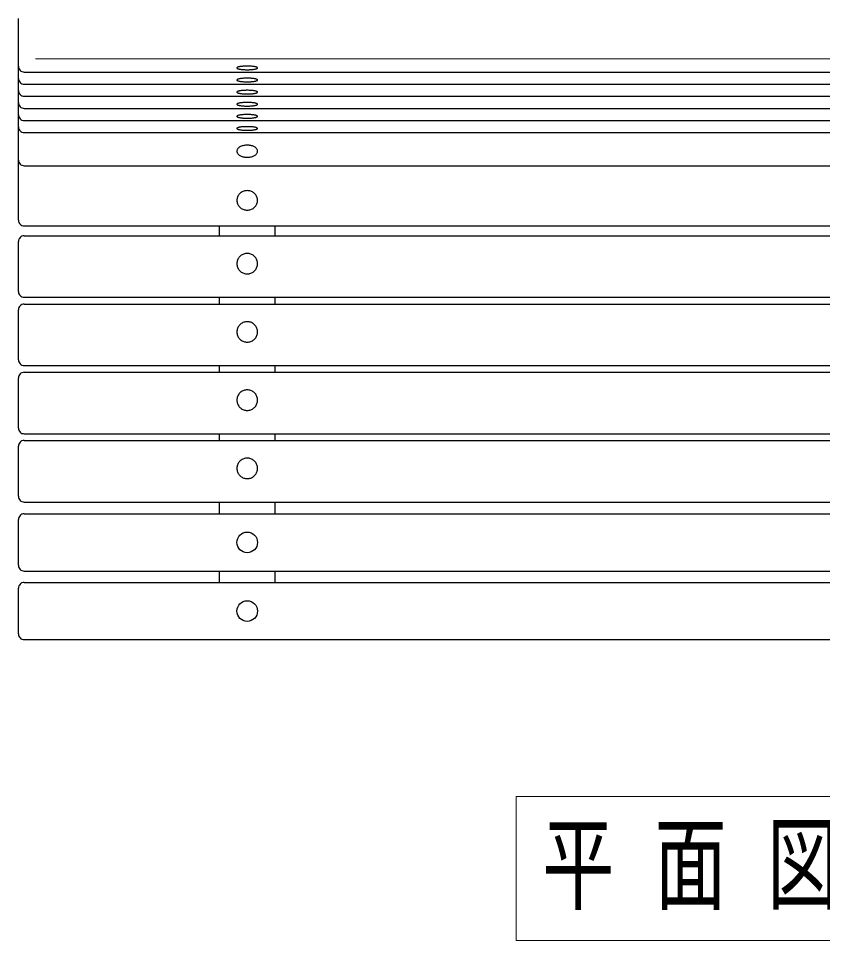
# Model space of a CAD drawing. Units: millimetres on the paper, scale 1:20. Extents: x -365 to 12, y -47 to 257.
# Drawn here: x -309.95 to -274.81, y 177.95 to 218.25 of the extents above; entities that cross this region are included whole.
import ezdxf

# ---------------------------------------------------------------- set-up
doc = ezdxf.new("R2010")
doc.units = ezdxf.units.MM
doc.layers.add('LY_1', color=3, linetype='Continuous', lineweight=25)
doc.styles.add('ＭＳ ゴシック', font='')
doc.styles.get('ＭＳ ゴシック').set_extended_font_data('MS Gothic')

msp = doc.modelspace()

# ---------------------------------------------------------------- linework, layer by layer
at = {"layer": 'LY_1'}
for p, q in [((-309.955, 209.436), (-309.955, 218.252)), ((-309.705, 215.91), (-220.205, 215.91)), ((-309.705, 215.381), (-220.205, 215.381)), ((-309.705, 214.851), (-220.205, 214.851)), ((-309.705, 214.322), (-220.205, 214.322)), ((-309.705, 213.792), (-220.205, 213.792)), ((-309.705, 213.263), (-220.205, 213.263)), ((-309.705, 211.814), (-220.205, 211.814)), ((-309.705, 209.186), (-220.205, 209.186)), ((-301.17, 208.753), (-301.17, 209.186)), ((-298.74, 208.753), (-298.74, 209.186)), ((-309.705, 208.753), (-220.205, 208.753)), ((-309.955, 206.316), (-309.955, 208.503)), ((-309.705, 206.066), (-220.205, 206.066)), ((-301.17, 205.77), (-301.17, 206.066)), ((-298.74, 205.77), (-298.74, 206.066)), ((-309.705, 205.77), (-220.205, 205.77)), ((-309.955, 203.334), (-309.955, 205.52)), ((-309.705, 203.084), (-220.205, 203.084)), ((-309.705, 202.788), (-220.205, 202.788)), ((-301.17, 202.788), (-301.17, 203.084)), ((-298.74, 202.788), (-298.74, 203.084)), ((-309.955, 200.351), (-309.955, 202.538)), ((-309.705, 200.101), (-220.205, 200.101)), ((-301.17, 199.805), (-301.17, 200.101)), ((-298.74, 199.805), (-298.74, 200.101)), ((-309.955, 197.368), (-309.955, 199.555)), ((-309.705, 199.805), (-220.205, 199.805)), ((-309.705, 197.118), (-220.205, 197.118)), ((-301.17, 196.603), (-301.17, 197.118)), ((-298.74, 196.603), (-298.74, 197.118)), ((-309.955, 194.353), (-309.955, 196.353)), ((-309.705, 196.603), (-220.205, 196.603)), ((-309.705, 194.103), (-220.205, 194.103)), ((-301.17, 193.603), (-301.17, 194.103)), ((-298.74, 193.603), (-298.74, 194.103)), ((-309.705, 193.603), (-220.205, 193.603)), ((-309.955, 191.353), (-309.955, 193.353)), ((-309.705, 191.103), (-220.205, 191.103))]:
    msp.add_line(p, q, dxfattribs=at)
at = {"layer": 'LY_1', "color": 7, "lineweight": 13}
for p, q in [((-309.205, 216.489), (-220.705, 216.489)), ((-241.705, 184.253), (-288.205, 184.253)), ((-288.205, 184.253), (-288.205, 177.953)), ((-288.205, 177.953), (-241.705, 177.953))]:
    msp.add_line(p, q, dxfattribs=at)
at = {"layer": 'LY_1'}
for points in [[(-300.405, 216.091), (-300.403, 216.084), (-300.398, 216.077), (-300.389, 216.07), (-300.378, 216.063), (-300.363, 216.057), (-300.345, 216.051), (-300.323, 216.045), (-300.3, 216.039), (-300.273, 216.034), (-300.244, 216.03), (-300.213, 216.025), (-300.18, 216.022), (-300.145, 216.019), (-300.109, 216.016), (-300.071, 216.014), (-300.033, 216.012), (-299.994, 216.011), (-299.955, 216.011), (-299.916, 216.011), (-299.877, 216.012), (-299.838, 216.014), (-299.801, 216.016), (-299.765, 216.019), (-299.73, 216.022), (-299.697, 216.025), (-299.666, 216.03), (-299.637, 216.034), (-299.61, 216.039), (-299.586, 216.045), (-299.565, 216.051), (-299.547, 216.057), (-299.532, 216.063), (-299.52, 216.07), (-299.512, 216.077), (-299.507, 216.084), (-299.505, 216.091), (-299.507, 216.097), (-299.512, 216.104), (-299.52, 216.111), (-299.532, 216.118), (-299.547, 216.124), (-299.565, 216.13), (-299.586, 216.136), (-299.61, 216.142), (-299.637, 216.147), (-299.666, 216.151), (-299.697, 216.156), (-299.73, 216.159), (-299.765, 216.163), (-299.801, 216.165), (-299.838, 216.167), (-299.877, 216.169), (-299.916, 216.17), (-299.955, 216.17), (-299.994, 216.17), (-300.033, 216.169), (-300.071, 216.167), (-300.109, 216.165), (-300.145, 216.163), (-300.18, 216.159), (-300.213, 216.156), (-300.244, 216.151), (-300.273, 216.147), (-300.3, 216.142), (-300.323, 216.136), (-300.345, 216.13), (-300.363, 216.124), (-300.378, 216.118), (-300.389, 216.111), (-300.398, 216.104), (-300.403, 216.097)], [(-300.405, 215.561), (-300.403, 215.554), (-300.398, 215.547), (-300.389, 215.54), (-300.378, 215.534), (-300.363, 215.527), (-300.345, 215.521), (-300.323, 215.515), (-300.3, 215.51), (-300.273, 215.505), (-300.244, 215.5), (-300.213, 215.496), (-300.18, 215.492), (-300.145, 215.489), (-300.109, 215.486), (-300.071, 215.484), (-300.033, 215.483), (-299.994, 215.482), (-299.955, 215.482), (-299.916, 215.482), (-299.877, 215.483), (-299.838, 215.484), (-299.801, 215.486), (-299.765, 215.489), (-299.73, 215.492), (-299.697, 215.496), (-299.666, 215.5), (-299.637, 215.505), (-299.61, 215.51), (-299.586, 215.515), (-299.565, 215.521), (-299.547, 215.527), (-299.532, 215.534), (-299.52, 215.54), (-299.512, 215.547), (-299.507, 215.554), (-299.505, 215.561), (-299.507, 215.568), (-299.512, 215.575), (-299.52, 215.582), (-299.532, 215.588), (-299.547, 215.595), (-299.565, 215.601), (-299.586, 215.607), (-299.61, 215.612), (-299.637, 215.617), (-299.666, 215.622), (-299.697, 215.626), (-299.73, 215.63), (-299.765, 215.633), (-299.801, 215.636), (-299.838, 215.638), (-299.877, 215.639), (-299.916, 215.64), (-299.955, 215.64), (-299.994, 215.64), (-300.033, 215.639), (-300.071, 215.638), (-300.109, 215.636), (-300.145, 215.633), (-300.18, 215.63), (-300.213, 215.626), (-300.244, 215.622), (-300.273, 215.617), (-300.3, 215.612), (-300.323, 215.607), (-300.345, 215.601), (-300.363, 215.595), (-300.378, 215.588), (-300.389, 215.582), (-300.398, 215.575), (-300.403, 215.568)], [(-300.405, 215.032), (-300.403, 215.025), (-300.398, 215.018), (-300.389, 215.011), (-300.378, 215.004), (-300.363, 214.998), (-300.345, 214.992), (-300.323, 214.986), (-300.3, 214.98), (-300.273, 214.975), (-300.244, 214.971), (-300.213, 214.966), (-300.18, 214.963), (-300.145, 214.96), (-300.109, 214.957), (-300.071, 214.955), (-300.033, 214.953), (-299.994, 214.952), (-299.955, 214.952), (-299.916, 214.952), (-299.877, 214.953), (-299.838, 214.955), (-299.801, 214.957), (-299.765, 214.96), (-299.73, 214.963), (-299.697, 214.966), (-299.666, 214.971), (-299.637, 214.975), (-299.61, 214.98), (-299.586, 214.986), (-299.565, 214.992), (-299.547, 214.998), (-299.532, 215.004), (-299.52, 215.011), (-299.512, 215.018), (-299.507, 215.025), (-299.505, 215.032), (-299.507, 215.038), (-299.512, 215.045), (-299.52, 215.052), (-299.532, 215.059), (-299.547, 215.065), (-299.565, 215.071), (-299.586, 215.077), (-299.61, 215.083), (-299.637, 215.088), (-299.666, 215.092), (-299.697, 215.097), (-299.73, 215.1), (-299.765, 215.104), (-299.801, 215.106), (-299.838, 215.108), (-299.877, 215.11), (-299.916, 215.111), (-299.955, 215.111), (-299.994, 215.111), (-300.033, 215.11), (-300.071, 215.108), (-300.109, 215.106), (-300.145, 215.104), (-300.18, 215.1), (-300.213, 215.097), (-300.244, 215.092), (-300.273, 215.088), (-300.3, 215.083), (-300.323, 215.077), (-300.345, 215.071), (-300.363, 215.065), (-300.378, 215.059), (-300.389, 215.052), (-300.398, 215.045), (-300.403, 215.038)], [(-300.405, 214.502), (-300.403, 214.495), (-300.398, 214.488), (-300.389, 214.481), (-300.378, 214.475), (-300.363, 214.468), (-300.345, 214.462), (-300.323, 214.456), (-300.3, 214.451), (-300.273, 214.446), (-300.244, 214.441), (-300.213, 214.437), (-300.18, 214.433), (-300.145, 214.43), (-300.109, 214.427), (-300.071, 214.425), (-300.033, 214.424), (-299.994, 214.423), (-299.955, 214.423), (-299.916, 214.423), (-299.877, 214.424), (-299.838, 214.425), (-299.801, 214.427), (-299.765, 214.43), (-299.73, 214.433), (-299.697, 214.437), (-299.666, 214.441), (-299.637, 214.446), (-299.61, 214.451), (-299.586, 214.456), (-299.565, 214.462), (-299.547, 214.468), (-299.532, 214.475), (-299.52, 214.481), (-299.512, 214.488), (-299.507, 214.495), (-299.505, 214.502), (-299.507, 214.509), (-299.512, 214.516), (-299.52, 214.523), (-299.532, 214.529), (-299.547, 214.536), (-299.565, 214.542), (-299.586, 214.548), (-299.61, 214.553), (-299.637, 214.558), (-299.666, 214.563), (-299.697, 214.567), (-299.73, 214.571), (-299.765, 214.574), (-299.801, 214.577), (-299.838, 214.579), (-299.877, 214.58), (-299.916, 214.581), (-299.955, 214.581), (-299.994, 214.581), (-300.033, 214.58), (-300.071, 214.579), (-300.109, 214.577), (-300.145, 214.574), (-300.18, 214.571), (-300.213, 214.567), (-300.244, 214.563), (-300.273, 214.558), (-300.3, 214.553), (-300.323, 214.548), (-300.345, 214.542), (-300.363, 214.536), (-300.378, 214.529), (-300.389, 214.523), (-300.398, 214.516), (-300.403, 214.509)], [(-300.405, 213.973), (-300.403, 213.966), (-300.398, 213.959), (-300.389, 213.952), (-300.378, 213.945), (-300.363, 213.939), (-300.345, 213.933), (-300.323, 213.927), (-300.3, 213.921), (-300.273, 213.916), (-300.244, 213.912), (-300.213, 213.907), (-300.18, 213.904), (-300.145, 213.901), (-300.109, 213.898), (-300.071, 213.896), (-300.033, 213.894), (-299.994, 213.893), (-299.955, 213.893), (-299.916, 213.893), (-299.877, 213.894), (-299.838, 213.896), (-299.801, 213.898), (-299.765, 213.901), (-299.73, 213.904), (-299.697, 213.907), (-299.666, 213.912), (-299.637, 213.916), (-299.61, 213.921), (-299.586, 213.927), (-299.565, 213.933), (-299.547, 213.939), (-299.532, 213.945), (-299.52, 213.952), (-299.512, 213.959), (-299.507, 213.966), (-299.505, 213.973), (-299.507, 213.979), (-299.512, 213.986), (-299.52, 213.993), (-299.532, 214), (-299.547, 214.006), (-299.565, 214.012), (-299.586, 214.018), (-299.61, 214.024), (-299.637, 214.029), (-299.666, 214.033), (-299.697, 214.038), (-299.73, 214.041), (-299.765, 214.044), (-299.801, 214.047), (-299.838, 214.049), (-299.877, 214.051), (-299.916, 214.052), (-299.955, 214.052), (-299.994, 214.052), (-300.033, 214.051), (-300.071, 214.049), (-300.109, 214.047), (-300.145, 214.044), (-300.18, 214.041), (-300.213, 214.038), (-300.244, 214.033), (-300.273, 214.029), (-300.3, 214.024), (-300.323, 214.018), (-300.345, 214.012), (-300.363, 214.006), (-300.378, 214), (-300.389, 213.993), (-300.398, 213.986), (-300.403, 213.979)], [(-300.405, 213.443), (-300.403, 213.436), (-300.398, 213.429), (-300.389, 213.422), (-300.378, 213.416), (-300.363, 213.409), (-300.345, 213.403), (-300.323, 213.397), (-300.3, 213.392), (-300.273, 213.387), (-300.244, 213.382), (-300.213, 213.378), (-300.18, 213.374), (-300.145, 213.371), (-300.109, 213.368), (-300.071, 213.366), (-300.033, 213.365), (-299.994, 213.364), (-299.955, 213.364), (-299.916, 213.364), (-299.877, 213.365), (-299.838, 213.366), (-299.801, 213.368), (-299.765, 213.371), (-299.73, 213.374), (-299.697, 213.378), (-299.666, 213.382), (-299.637, 213.387), (-299.61, 213.392), (-299.586, 213.397), (-299.565, 213.403), (-299.547, 213.409), (-299.532, 213.416), (-299.52, 213.422), (-299.512, 213.429), (-299.507, 213.436), (-299.505, 213.443), (-299.507, 213.45), (-299.512, 213.457), (-299.52, 213.464), (-299.532, 213.47), (-299.547, 213.477), (-299.565, 213.483), (-299.586, 213.489), (-299.61, 213.494), (-299.637, 213.499), (-299.666, 213.504), (-299.697, 213.508), (-299.73, 213.512), (-299.765, 213.515), (-299.801, 213.518), (-299.838, 213.52), (-299.877, 213.521), (-299.916, 213.522), (-299.955, 213.522), (-299.994, 213.522), (-300.033, 213.521), (-300.071, 213.52), (-300.109, 213.518), (-300.145, 213.515), (-300.18, 213.512), (-300.213, 213.508), (-300.244, 213.504), (-300.273, 213.499), (-300.3, 213.494), (-300.323, 213.489), (-300.345, 213.483), (-300.363, 213.477), (-300.378, 213.47), (-300.389, 213.464), (-300.398, 213.457), (-300.403, 213.45)], [(-300.405, 212.45), (-300.403, 212.427), (-300.398, 212.404), (-300.389, 212.381), (-300.378, 212.359), (-300.363, 212.338), (-300.345, 212.318), (-300.323, 212.298), (-300.3, 212.28), (-300.273, 212.263), (-300.244, 212.247), (-300.213, 212.233), (-300.18, 212.221), (-300.145, 212.21), (-300.109, 212.201), (-300.071, 212.194), (-300.033, 212.189), (-299.994, 212.186), (-299.955, 212.185), (-299.916, 212.186), (-299.877, 212.189), (-299.838, 212.194), (-299.801, 212.201), (-299.765, 212.21), (-299.73, 212.221), (-299.697, 212.233), (-299.666, 212.247), (-299.637, 212.263), (-299.61, 212.28), (-299.586, 212.298), (-299.565, 212.318), (-299.547, 212.338), (-299.532, 212.359), (-299.52, 212.381), (-299.512, 212.404), (-299.507, 212.427), (-299.505, 212.45), (-299.507, 212.473), (-299.512, 212.496), (-299.52, 212.518), (-299.532, 212.54), (-299.547, 212.562), (-299.565, 212.582), (-299.586, 212.602), (-299.61, 212.62), (-299.637, 212.637), (-299.666, 212.652), (-299.697, 212.667), (-299.73, 212.679), (-299.765, 212.69), (-299.801, 212.698), (-299.838, 212.705), (-299.877, 212.71), (-299.916, 212.713), (-299.955, 212.714), (-299.994, 212.713), (-300.033, 212.71), (-300.071, 212.705), (-300.109, 212.698), (-300.145, 212.69), (-300.18, 212.679), (-300.213, 212.667), (-300.244, 212.652), (-300.273, 212.637), (-300.3, 212.62), (-300.323, 212.602), (-300.345, 212.582), (-300.363, 212.562), (-300.378, 212.54), (-300.389, 212.518), (-300.398, 212.496), (-300.403, 212.473)], [(-300.405, 210.301), (-300.403, 210.263), (-300.398, 210.227), (-300.389, 210.19), (-300.378, 210.155), (-300.363, 210.121), (-300.345, 210.088), (-300.323, 210.056), (-300.3, 210.027), (-300.273, 210), (-300.244, 209.975), (-300.213, 209.952), (-300.18, 209.932), (-300.145, 209.915), (-300.109, 209.901), (-300.071, 209.89), (-300.033, 209.881), (-299.994, 209.877), (-299.955, 209.875), (-299.916, 209.877), (-299.877, 209.881), (-299.838, 209.89), (-299.801, 209.901), (-299.765, 209.915), (-299.73, 209.932), (-299.697, 209.952), (-299.666, 209.975), (-299.637, 210), (-299.61, 210.027), (-299.586, 210.056), (-299.565, 210.088), (-299.547, 210.121), (-299.532, 210.155), (-299.52, 210.19), (-299.512, 210.227), (-299.507, 210.263), (-299.505, 210.301), (-299.507, 210.338), (-299.512, 210.374), (-299.52, 210.411), (-299.532, 210.446), (-299.547, 210.48), (-299.565, 210.513), (-299.586, 210.545), (-299.61, 210.574), (-299.637, 210.601), (-299.666, 210.626), (-299.697, 210.649), (-299.73, 210.669), (-299.765, 210.686), (-299.801, 210.7), (-299.838, 210.712), (-299.877, 210.72), (-299.916, 210.724), (-299.955, 210.726), (-299.994, 210.724), (-300.033, 210.72), (-300.071, 210.712), (-300.109, 210.7), (-300.145, 210.686), (-300.18, 210.669), (-300.213, 210.649), (-300.244, 210.626), (-300.273, 210.601), (-300.3, 210.574), (-300.323, 210.545), (-300.345, 210.513), (-300.363, 210.48), (-300.378, 210.446), (-300.389, 210.411), (-300.398, 210.374), (-300.403, 210.338)], [(-300.405, 207.535), (-300.403, 207.496), (-300.398, 207.458), (-300.389, 207.42), (-300.378, 207.382), (-300.363, 207.346), (-300.345, 207.312), (-300.323, 207.279), (-300.3, 207.248), (-300.273, 207.219), (-300.244, 207.193), (-300.213, 207.169), (-300.18, 207.148), (-300.145, 207.13), (-300.109, 207.115), (-300.071, 207.103), (-300.033, 207.095), (-299.994, 207.09), (-299.955, 207.088), (-299.916, 207.09), (-299.877, 207.095), (-299.838, 207.103), (-299.801, 207.115), (-299.765, 207.13), (-299.73, 207.148), (-299.697, 207.169), (-299.666, 207.193), (-299.637, 207.219), (-299.61, 207.248), (-299.586, 207.279), (-299.565, 207.312), (-299.547, 207.346), (-299.532, 207.382), (-299.52, 207.42), (-299.512, 207.458), (-299.507, 207.496), (-299.505, 207.535), (-299.507, 207.574), (-299.512, 207.613), (-299.52, 207.651), (-299.532, 207.689), (-299.547, 207.725), (-299.565, 207.759), (-299.586, 207.792), (-299.61, 207.823), (-299.637, 207.852), (-299.666, 207.878), (-299.697, 207.902), (-299.73, 207.923), (-299.765, 207.941), (-299.801, 207.956), (-299.838, 207.968), (-299.877, 207.976), (-299.916, 207.981), (-299.955, 207.983), (-299.994, 207.981), (-300.033, 207.976), (-300.071, 207.968), (-300.109, 207.956), (-300.145, 207.941), (-300.18, 207.923), (-300.213, 207.902), (-300.244, 207.878), (-300.273, 207.852), (-300.3, 207.823), (-300.323, 207.792), (-300.345, 207.759), (-300.363, 207.725), (-300.378, 207.689), (-300.389, 207.651), (-300.398, 207.613), (-300.403, 207.574)], [(-300.405, 204.553), (-300.403, 204.514), (-300.398, 204.475), (-300.389, 204.437), (-300.378, 204.4), (-300.363, 204.364), (-300.345, 204.329), (-300.323, 204.296), (-300.3, 204.265), (-300.273, 204.236), (-300.244, 204.21), (-300.213, 204.186), (-300.18, 204.165), (-300.145, 204.147), (-300.109, 204.132), (-300.071, 204.121), (-300.033, 204.112), (-299.994, 204.107), (-299.955, 204.105), (-299.916, 204.107), (-299.877, 204.112), (-299.838, 204.121), (-299.801, 204.132), (-299.765, 204.147), (-299.73, 204.165), (-299.697, 204.186), (-299.666, 204.21), (-299.637, 204.236), (-299.61, 204.265), (-299.586, 204.296), (-299.565, 204.329), (-299.547, 204.364), (-299.532, 204.4), (-299.52, 204.437), (-299.512, 204.475), (-299.507, 204.514), (-299.505, 204.553), (-299.507, 204.592), (-299.512, 204.631), (-299.52, 204.669), (-299.532, 204.706), (-299.547, 204.742), (-299.565, 204.777), (-299.586, 204.809), (-299.61, 204.84), (-299.637, 204.869), (-299.666, 204.896), (-299.697, 204.919), (-299.73, 204.94), (-299.765, 204.958), (-299.801, 204.973), (-299.838, 204.985), (-299.877, 204.993), (-299.916, 204.999), (-299.955, 205), (-299.994, 204.999), (-300.033, 204.993), (-300.071, 204.985), (-300.109, 204.973), (-300.145, 204.958), (-300.18, 204.94), (-300.213, 204.919), (-300.244, 204.896), (-300.273, 204.869), (-300.3, 204.84), (-300.323, 204.809), (-300.345, 204.777), (-300.363, 204.742), (-300.378, 204.706), (-300.389, 204.669), (-300.398, 204.631), (-300.403, 204.592)], [(-300.405, 201.57), (-300.403, 201.531), (-300.398, 201.493), (-300.389, 201.454), (-300.378, 201.417), (-300.363, 201.381), (-300.345, 201.347), (-300.323, 201.314), (-300.3, 201.283), (-300.273, 201.254), (-300.244, 201.228), (-300.213, 201.204), (-300.18, 201.183), (-300.145, 201.165), (-300.109, 201.15), (-300.071, 201.138), (-300.033, 201.13), (-299.994, 201.125), (-299.955, 201.123), (-299.916, 201.125), (-299.877, 201.13), (-299.838, 201.138), (-299.801, 201.15), (-299.765, 201.165), (-299.73, 201.183), (-299.697, 201.204), (-299.666, 201.228), (-299.637, 201.254), (-299.61, 201.283), (-299.586, 201.314), (-299.565, 201.347), (-299.547, 201.381), (-299.532, 201.417), (-299.52, 201.454), (-299.512, 201.493), (-299.507, 201.531), (-299.505, 201.57), (-299.507, 201.609), (-299.512, 201.648), (-299.52, 201.686), (-299.532, 201.723), (-299.547, 201.759), (-299.565, 201.794), (-299.586, 201.827), (-299.61, 201.858), (-299.637, 201.887), (-299.666, 201.913), (-299.697, 201.937), (-299.73, 201.958), (-299.765, 201.976), (-299.801, 201.991), (-299.838, 202.002), (-299.877, 202.011), (-299.916, 202.016), (-299.955, 202.018), (-299.994, 202.016), (-300.033, 202.011), (-300.071, 202.002), (-300.109, 201.991), (-300.145, 201.976), (-300.18, 201.958), (-300.213, 201.937), (-300.244, 201.913), (-300.273, 201.887), (-300.3, 201.858), (-300.323, 201.827), (-300.345, 201.794), (-300.363, 201.759), (-300.378, 201.723), (-300.389, 201.686), (-300.398, 201.648), (-300.403, 201.609)], [(-300.405, 198.588), (-300.403, 198.549), (-300.398, 198.51), (-300.389, 198.472), (-300.378, 198.435), (-300.363, 198.398), (-300.345, 198.364), (-300.323, 198.331), (-300.3, 198.3), (-300.273, 198.271), (-300.244, 198.245), (-300.213, 198.221), (-300.18, 198.2), (-300.145, 198.182), (-300.109, 198.167), (-300.071, 198.155), (-300.033, 198.147), (-299.994, 198.142), (-299.955, 198.14), (-299.916, 198.142), (-299.877, 198.147), (-299.838, 198.155), (-299.801, 198.167), (-299.765, 198.182), (-299.73, 198.2), (-299.697, 198.221), (-299.666, 198.245), (-299.637, 198.271), (-299.61, 198.3), (-299.586, 198.331), (-299.565, 198.364), (-299.547, 198.398), (-299.532, 198.435), (-299.52, 198.472), (-299.512, 198.51), (-299.507, 198.549), (-299.505, 198.588), (-299.507, 198.627), (-299.512, 198.665), (-299.52, 198.703), (-299.532, 198.741), (-299.547, 198.777), (-299.565, 198.811), (-299.586, 198.844), (-299.61, 198.875), (-299.637, 198.904), (-299.666, 198.93), (-299.697, 198.954), (-299.73, 198.975), (-299.765, 198.993), (-299.801, 199.008), (-299.838, 199.02), (-299.877, 199.028), (-299.916, 199.033), (-299.955, 199.035), (-299.994, 199.033), (-300.033, 199.028), (-300.071, 199.02), (-300.109, 199.008), (-300.145, 198.993), (-300.18, 198.975), (-300.213, 198.954), (-300.244, 198.93), (-300.273, 198.904), (-300.3, 198.875), (-300.323, 198.844), (-300.345, 198.811), (-300.363, 198.777), (-300.378, 198.741), (-300.389, 198.703), (-300.398, 198.665), (-300.403, 198.627)]]:
    msp.add_lwpolyline(points, close=True, dxfattribs=at)
for centre in [(-299.955, 195.353), (-299.955, 192.353)]:
    msp.add_circle(centre, 0.45, dxfattribs=at)
for centre, start, end in [((-309.705, 216.16), 179.9999, 270), ((-309.705, 215.631), 179.9999, 270), ((-309.705, 215.101), 179.9999, 270), ((-309.705, 214.572), 179.9999, 270), ((-309.705, 214.042), 179.9999, 270), ((-309.705, 213.513), 179.9999, 270), ((-309.705, 212.064), 179.9999, 270), ((-309.705, 209.436), 179.9999, 270), ((-309.705, 208.503), 89.9999, 179.9999), ((-309.705, 206.316), 179.9999, 270), ((-309.705, 205.52), 89.9999, 179.9999), ((-309.705, 203.334), 179.9999, 270), ((-309.705, 202.538), 89.9999, 179.9999), ((-309.705, 200.351), 179.9999, 270), ((-309.705, 199.555), 89.9999, 179.9999), ((-309.705, 197.368), 179.9999, 270), ((-309.705, 196.353), 89.9999, 179.9999), ((-309.705, 194.353), 179.9999, 270), ((-309.705, 193.353), 89.9999, 179.9999), ((-309.705, 191.353), 179.9999, 270)]:
    msp.add_arc(centre, 0.25, start, end, dxfattribs=at)

# ---------------------------------------------------------------- texts
at = {"layer": 'LY_1', "color": 7, "insert": (-264.955, 181.103), "char_height": 3.299, "attachment_point": 5, "style": 'ＭＳ ゴシック'}
msp.add_mtext('\\T1.56;\\W0.7;平面図\u3000Ｓ＝１／20', dxfattribs=at)

doc.saveas('drawing.dxf')
